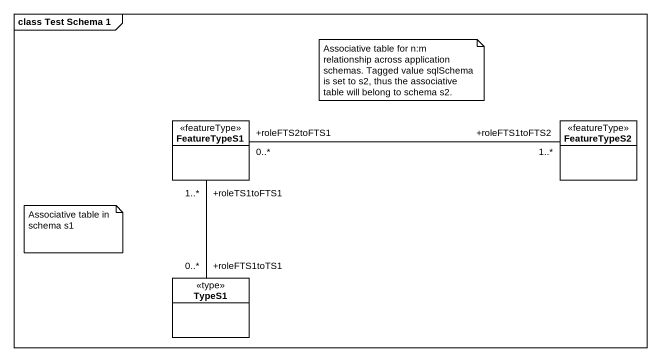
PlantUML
@startuml
mainframe class Test Schema 1
hide circle
hide empty members
class FeatureTypeS1 <<featureType>>
class FeatureTypeS2 <<featureType>>
class TypeS1 <<type>>
FeatureTypeS1 "+roleFTS2toFTS1\n0..*" -right- "+roleFTS1toFTS2\n1..*" FeatureTypeS2
FeatureTypeS1 "+roleTS1toFTS1\n1..*" -- "+roleFTS1toTS1\n0..*" TypeS1
note as N1
  Associative table for n:m relationship across application schemas. Tagged value sqlSchema is set to s2, thus the associative table will belong to schema s2.
end note
note as N2
  Associative table in schema s1
end note
@enduml
